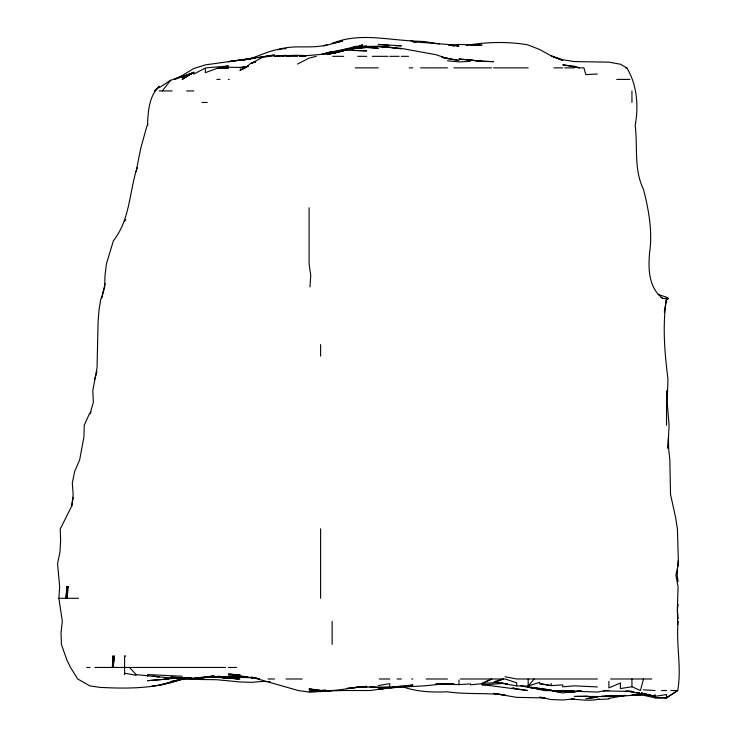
<?xml version="1.0" encoding="UTF-8"?>
<svg xmlns="http://www.w3.org/2000/svg" width="737" height="737" viewBox="0 0 737 737"><rect width="100%" height="100%" fill="white"/><g stroke="black" fill="none" stroke-linecap="round" stroke-linejoin="round"><path stroke-width="1.11" d="M678.178 621.337C675.838 644.368 681.854 667.658 677.708 690.523L666.534 697.828L655.009 697.801L643.475 695.267L631.941 694.88L639.283 694.604M147.547 125.52C147.916 111.95 148.994 96.16 159.183 86.238M677.57 568.927L677.202 575.219L678.068 581.465M677.699 566.827L677.883 563.685M101.531 687.603L90.006 685.954L77.671 678.989L70.549 667.464L66.938 660.205L61.411 644.396L61.042 632.871L62.323 621.337L58.877 598.278L59.669 586.744L57.56 563.685L59.955 552.151L60.627 540.626L60.222 529.092L71.738 506.033L73.249 497.65M309.955 286.951L310.747 275.417L309.089 263.892L309.089 207.788M58.877 598.278L66.026 598.278L66.938 586.744L68.311 586.744L66.938 598.278L78.472 598.278M66.026 598.278L66.938 587.113L68.311 586.744M678.068 604.248L677.414 609.803L677.681 624.479M71.738 506.033L73.156 494.499L72.318 482.975L74.667 471.44L79.66 459.906L83.944 436.848L84.221 425.313L89.37 413.789M100.905 298.476L99.016 310.01L98.085 321.544L97.063 367.662L92.788 390.721L93.387 402.255L90.006 413.789L91.019 411.863M105.087 283.8L101.807 297.435M678.068 618.739L677.358 609.803L678.068 586.744L675.893 575.219L678.418 563.685L677.441 529.092L675.626 517.558L670.541 494.499L669.832 459.906L668.606 448.382L668.477 436.848L667.971 448.382L669.076 425.313L667.234 402.255L667.962 379.196L666.534 367.035C664.055 344.29 662.941 321.166 666.534 298.476L664.313 312.11M643.475 678.989L640.453 690.523L631.941 686.755L620.416 688.57L620.416 683.024L608.882 687.879L608.882 681.347M101.531 298.476L104.663 286.951L105.013 275.417L106.414 263.892L113.378 240.824C129.168 220.667 129.316 195.287 135.884 171.638M147.059 125.52L140.675 148.579L136.124 171.638L137.294 167.465M94.76 379.196L96.897 371.853M124.59 221.367L125.861 219.562M162.223 90.927L170.717 80.241L193.776 72.585L182.251 77.661L193.776 72.244L182.251 79.393L193.776 72.244M494.619 682.075L516.637 685.907L528.171 686.11L534.159 678.989M666.534 300.226L668.45 298.476L666.534 297.204L658.15 294.441M159.183 87.721L170.717 80.241M193.776 74.115L205.31 68.062L205.31 72.677L216.844 68.43L225.826 67.868M297.555 64.045L309.089 58.103L316.293 56.334M124.59 656.446L125.603 655.93M179.552 77.615L182.251 76.279L175.084 79.393M173.996 79.393L182.251 75.524L193.776 68.532L205.31 64.893L251.428 58.481L247.236 59.31M245.283 67.868L239.903 70.384L245.053 67.868L251.428 62.875L255.628 61.751M358.339 46.744L362.503 44.8L357.288 46.753M323.607 45.97L342.631 41.032L332.147 43.446C358.366 32.52 385.838 39.734 412.858 40.904M182.251 76.924L193.776 72.585M599.448 699.044C590.291 701.338 580.498 699.625 571.147 699.054M277.637 49.867C293.354 44.146 310.903 49.296 327.044 44.8M528.171 685.972L539.696 682.351L539.696 683.881L551.23 685.603L562.755 684.876L562.755 686.82L574.289 685.852L597.348 686.93M339.481 51.82L327.956 54.271L343.672 49.858L366.74 50.89L353.115 50.448M255.628 62L251.428 63.281L262.962 57.173L274.496 55.745M494.656 681.55L503.343 678.989L493.578 682.849L482.044 683.282L491.837 678.989L482.044 683.66L470.51 684.82M188.193 677.893L170.717 681.642L182.251 679.072C156.419 688.561 128.653 688.855 101.531 687.437M182.251 679.072L159.183 685.244L151.85 686.101M274.496 56.334C284.979 55.911 295.325 54.75 305.938 55.662M282.197 56.334L286.02 55.33L274.496 56.132M321.664 54.308L332.147 51.544L322.714 54.28C346.685 47.675 372.342 44.635 397.142 48.218L378.265 46.403L374.074 46.799M343.672 49.572L355.206 46.56L351.365 48.402L355.206 46.422L366.74 46.182L361.498 46.799M264.611 56.556L257.72 57.808M159.183 685.244L182.251 679.228L216.844 679.717L239.903 681.955L251.428 682.333L262.962 681.43L270.304 681.688M327.956 54.105L337.389 52.419M243.044 60.038C257.895 57.947 270.765 48.393 286.02 48.716M326.906 54.28L343.672 50.853L332.147 53.377L299.213 56.334L305.791 56.03M188.534 677.644L182.251 678.989L188.534 677.902L186.443 677.672M332.147 53.377L337.389 52.299M243.044 60.139L245.145 59.725M473.688 45.224L475.798 44.8L470.51 44.856L482.044 45.197L458.985 44.46L448.557 45.224M327.956 54.188L331.097 53.58M248.286 66.247L239.903 67.832L248.286 66.551M552.28 690.938L562.755 692.937L579.522 690.919M605.823 690.523L597.348 692.052L552.501 690.523L574.289 690.965M614.124 696.106L608.882 696.189L620.416 696.318L625.658 695.387M325.699 690.154L323.552 690.523L325.699 690.237M378.265 685.585L389.799 683.623L389.799 687.133M387.699 688.017L370.103 690.523L355.031 690.523M252.478 58.638L255.628 58.14M224.177 66.625L228.369 65.989L206.167 67.868M247.236 676.557L205.31 676.842L213.693 676.161L205.31 677.515L194.826 678.022L216.844 677.073L228.369 677.506M621.457 695.857L624.607 695.378M346.823 49.692L355.206 48.458M265.44 56.334L274.496 55.045L228.369 61.659L251.428 58.803M355.206 687.557L346.823 688.487L366.74 686.359C347.597 687.649 328.195 693.941 309.089 688.726L320.613 690.523L323.764 690.154M208.451 676.612L211.602 676.179M129.592 667.464L136.124 674.604C161.827 677.183 188.064 680.684 213.693 676.207M585.823 698.777L597.348 697.202L588.964 697.985M569.047 692.144L581.484 690.938M555.422 690.919L574.289 691.896L581.134 690.984M360.448 48.246L366.74 47.435L378.265 48.393C362.788 45.795 347.339 49.508 332.147 52.226L345.773 50.125M348.914 49.72L351.015 49.453M180.15 677.57L170.717 677.165L193.776 678.547L214.743 676.161M386.658 688.054L378.265 689.077L387.699 687.962L378.265 689.224L401.333 686.939L389.799 687.667L393.991 687.28M248.286 66.45L239.903 67.463L228.369 67.205M187.493 677.727L182.251 678.344L188.534 678.169M401.333 686.294L391.9 687.077L412.858 684.959C393.77 688.745 374.451 686.497 355.206 687.428L366.74 686.838L355.206 687.538M398.183 686.847L401.333 686.516M447.451 683.531L424.392 685.861L389.799 687.667M574.289 698.823L562.755 699.984L551.23 699.588L539.696 697.211L544.938 697.801M357.307 48.264L361.498 47.887M205.31 677.395L196.926 678.114L219.985 676.216M410.767 40.913L424.392 41.567L439.307 43.944M482.044 684.922L503.012 683.448M641.374 694.613L620.416 696.207L601.549 696.106M466.318 45.353C486.484 41.963 507.342 41.373 527.628 44.8L539.696 49.536L552.077 56.334L562.755 60.406L551.23 55.957L562.755 59.752L574.289 61.576L608.882 62.148L620.416 64.22L626.837 67.868C637.192 85.133 638.712 106.054 635.165 125.52C637.874 146.783 633.663 169.427 643.475 189.298C648.671 209.63 652.66 231.335 649.638 252.358C648.099 268.563 648.505 287.743 662.821 298.476L668.45 298.476M172.817 678.409L164.775 678.989L182.251 677.764L174.909 678.261M239.903 677.045L241.994 676.907L228.369 677.027L255.628 677.874M196.926 677.893L200.068 677.681M343.93 690.523L327.956 690.91M439.068 684.037L446.401 683.586M470.51 61.272L458.985 61.936L447.451 60.803M441.159 683.567L435.926 683.835L458.985 684.599L470.51 683.918M597.348 74.004L585.823 74.612L583.925 67.868L579.365 67.868L562.755 64.847L574.289 66.219L579.365 67.868M201.118 677.257L205.31 677.045M255.628 677.773L251.428 677.994L255.628 678.022L252.478 677.672M228.369 67.868L216.844 68.43L221.036 68.283M440.118 684.019L449.552 683.586M314.33 691.509L320.613 691.251L309.089 692.034L298.227 690.523L251.428 677.174L259.553 678.786M587.914 696.087L574.289 696.447L608.882 696.548L620.416 695.544L604.69 696.106M224.177 68.172L228.369 68.034M597.348 699.459L608.882 699.044L608.882 698.372L620.416 696.318M191.684 677.699L170.717 677.589M498.82 682.351L493.578 682.453L498.82 682.711M389.799 687.253L378.265 687.4L369.882 686.552M327.956 690.587L332.147 690.532L320.613 691.601L309.089 691.721M286.02 56.334L297.555 56.334M332.728 56.334L343.672 56.334M357.841 56.334L366.74 56.334M372.305 56.334L388.031 56.334M389.799 56.334L399.113 56.334M401.333 56.334L408.519 56.334M355.206 67.868L378.265 67.868M409.182 67.868L412.858 67.868M420.615 67.868L447.451 67.868M453.937 67.868L491.459 67.868M493.578 67.868L528.171 67.868M553.929 67.868L562.755 67.868M564.717 67.868L574.289 67.868M625.621 67.868L626.837 67.868M216.844 79.393L220.151 79.393M228.369 79.393L229.216 79.393M616.685 79.393L629.849 79.393M159.183 90.927L172.117 90.927M186.664 90.927L193.776 90.927M202.039 102.461L207.244 102.461M86.699 667.464L90.006 667.464M94.87 667.464L225.485 667.464M228.369 667.464L236.513 667.464M267.982 678.989L274.496 678.989M286.02 678.989L302.17 678.989M379.279 678.989L389.799 678.989M397.05 678.989L401.333 678.989M411.725 678.989L412.858 678.989M426.207 678.989L447.451 678.989M460.441 678.989L505.103 678.989L516.637 682.803L516.637 685.907M597.348 678.989L516.637 678.989L505.103 676.75M610.641 678.989L651.803 678.989M343.672 690.523L355.206 690.523M603.631 690.523L608.882 690.523M661.623 690.523L666.534 690.523M670.854 690.523L677.708 690.523L666.534 697.828L655.009 697.801M366.74 46.698L355.206 46.661L378.265 46.256L401.333 48.402L435.926 54.695L447.451 58.545L458.985 60.471L442.071 57.394M239.903 674.889L228.369 674.806L239.903 675.009L236.752 674.714M452.693 46.026L454.793 46.053M456.885 46.09L458.985 46.127L447.451 44.432L412.858 41.733L416.009 42.35M216.844 677.073L210.552 676.944L239.101 678.989L217.885 676.981M182.251 676.253L147.658 674.576L147.658 676.161M574.289 691.914L556.334 690.956M448.501 683.558L453.743 683.696M395.041 45.63L401.333 45.832L378.265 44.441L388.814 45.353M482.044 61.282L493.578 61.641L482.044 61.226L458.985 58.997L482.044 61.282L470.51 60.13M182.251 677.662L191.684 677.994L182.251 677.948L193.776 678.841M560.664 690.919L562.755 691.002L544.035 690.523L529.212 687.114M500.911 682.812L503.012 682.913M444.31 58.149L447.451 58.352L442.071 57.228M643.475 689.768L655.009 690.523M507.203 683.844L505.103 683.706L507.203 683.927M218.935 676.971L228.369 678.151L216.844 676.907L239.903 678.989M233.611 676.234L239.903 676.75M185.392 677.672L188.534 677.939M520.829 685.668L528.171 687.381L551.23 690.007L529.212 687.197L539.696 689.206L531.313 687.133M528.171 687.381L539.696 688.413M544.938 697.939L516.637 697.359L493.578 693.388L505.103 695.028C485.932 692.642 466.539 694.613 447.451 691.803C432.25 692.43 416.829 691.896 402.374 686.644M152.9 676.234L159.183 676.806L153.941 676.197M603.631 690.919L631.941 691.453L627.767 690.993M229.419 674.023L234.661 674.512M216.844 676.879L228.369 678.151M482.044 684.572L527.462 690.523L516.637 688.809M259.424 678.851L228.369 673.931M639.283 692.835L636.132 692.439L639.283 692.891M641.374 693.093L655.009 696.41L641.374 693.066L655.009 696.364L666.534 694.53L666.534 697.828L664.442 697.552M553.321 691.011L560.664 692.107M124.59 673.213L136.124 675.276L136.124 674.604M540.746 683.641L551.23 685.603L551.23 683.595M625.676 690.928L655.009 696.364L655.009 694.484M512.445 687.861L516.637 688.92L513.496 688.118M661.089 297.352L662.821 298.476M678.068 560.765L678.068 565.703M666.534 390.721L666.534 425.313M631.941 90.927L631.941 102.461M631.941 678.989L631.941 686.755M528.171 678.989L528.171 686.11M458.985 679.993L458.985 684.599M332.147 621.337L332.147 644.396M320.613 344.603L320.613 356.137M320.613 528.77L320.613 598.278M147.658 123.586L147.658 125.52M124.59 655.93L124.59 674.585M66.938 586.744L66.938 598.278M113.065 655.93L112.319 667.464L113.065 667.307L114.401 655.93L113.065 667.464L113.065 655.93M159.183 86.717L154.706 90.927L159.183 86.717M355.206 48.218L343.672 50.19L355.206 48.264M168.266 678.989L147.658 680.675L168.266 678.989M320.613 690.449L309.089 689.804L320.613 690.523M401.333 48.706L399.233 48.495L401.333 48.706M634.041 692.181L631.941 691.914L634.041 692.2"/></g></svg>
